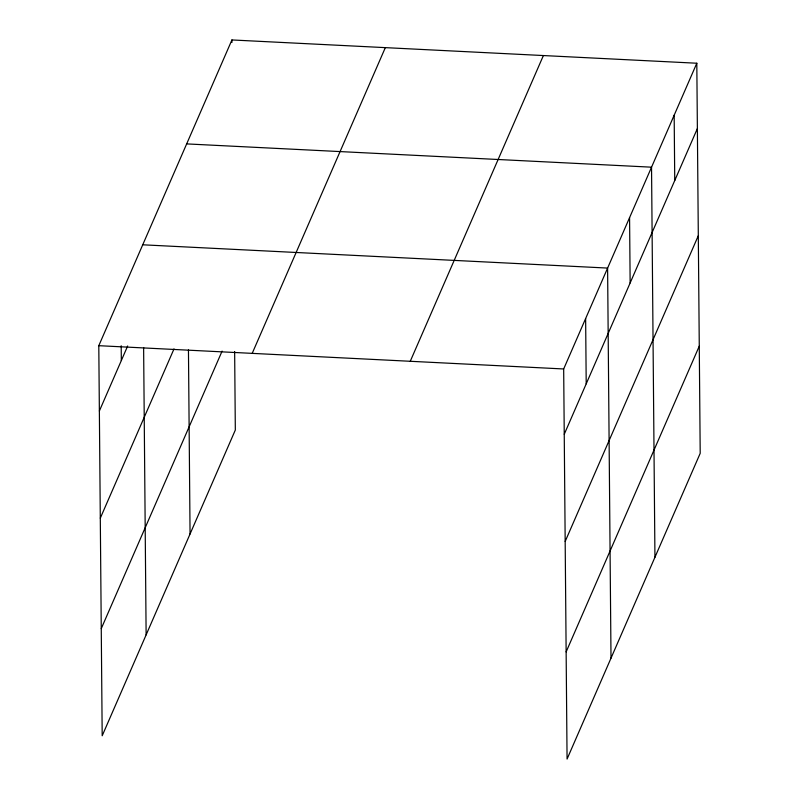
<?xml version="1.0" encoding="UTF-8"?>
<svg xmlns="http://www.w3.org/2000/svg" width="799" height="799" viewBox="0 0 799 799"><rect width="100%" height="100%" fill="white"/><g stroke="black" fill="none" stroke-linecap="round" stroke-linejoin="round"><path stroke-width="1.2" d="M234.646 351.52L235.325 430.032L102.192 735.769L98.796 345.687L231.93 39.95L696.808 63.231L700.204 453.313L567.07 759.05L563.675 368.968L696.808 63.231M99.366 410.996L127.67 345.977M100.294 518.171L174.012 348.893M101.263 628.593L222.092 351.111M252.204 353.368L385.338 47.63M410.257 361.288L543.39 55.55M564.244 434.276L697.377 128.549M565.173 541.452L698.306 235.715M566.141 651.874L699.275 346.137M186.656 143.9L651.535 167.181L654.94 557.263M142.721 244.794L607.6 268.074L611.005 658.156M98.796 345.687L563.675 368.968M674.166 115.206L674.746 180.524M629.572 217.628L630.141 282.946M585.637 318.521L586.206 383.83M231.93 39.95L231.95 42.417M188.454 349.882L190.062 533.982M143.62 347.495L146.127 634.875M121.198 345.767L121.328 360.549"/></g></svg>
